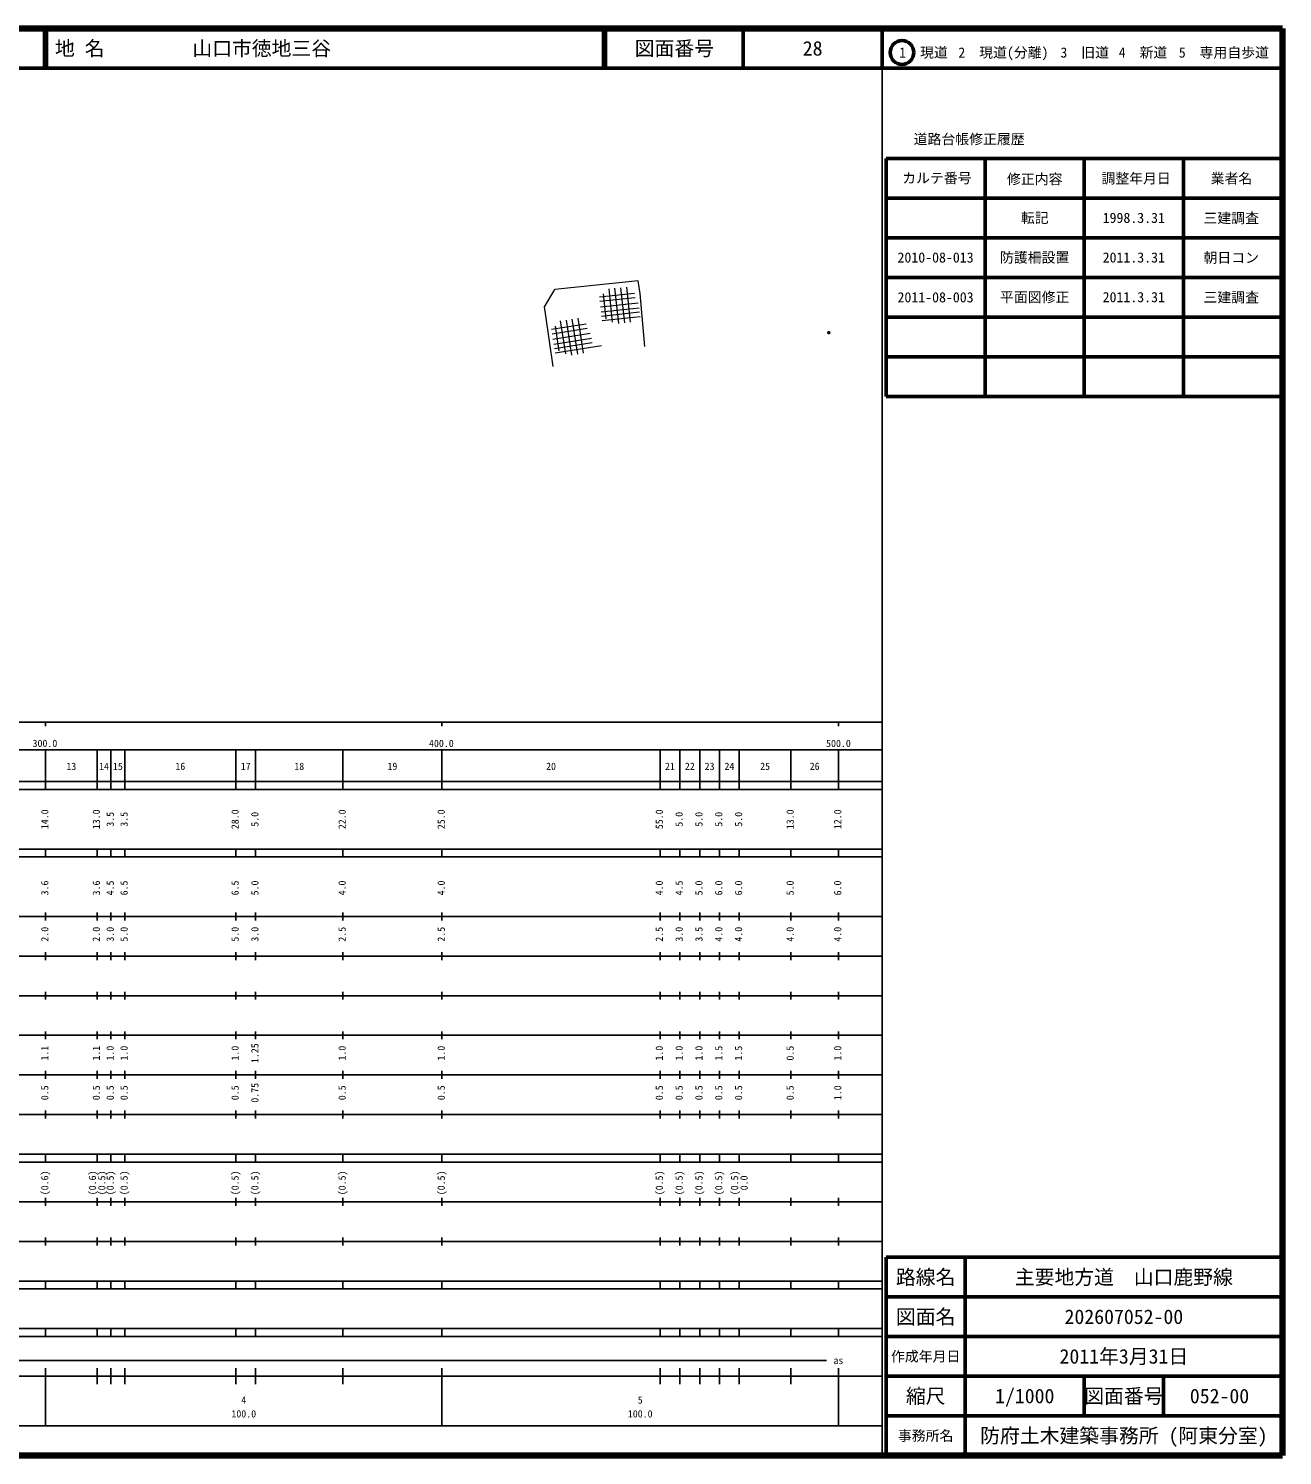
# Model space of a CAD drawing. Units: millimetres on the paper, with parts at other scales. Extents: x 40 to 680, y 20 to 380.
# Drawn here: x 363.7 to 680, y 20 to 380 of the extents above; entities that cross this region are included whole.
import ezdxf
from ezdxf.enums import TextEntityAlignment as Align

# ---------------------------------------------------------------- set-up
doc = ezdxf.new("R2010")
doc.units = ezdxf.units.MM
doc.header["$PDMODE"] = 32
doc.header["$PDSIZE"] = 0.5
for name, color, linetype, lineweight in [('M-BGD', 7, 'Continuous', 13), ('M-TTL', 2, 'Continuous', 140), ('M-TTL-BAND', 7, 'Continuous', 25), ('M-TTL-FRAM', 2, 'Continuous', 50), ('M-TTL-LINE', 7, 'Continuous', 50)]:
    doc.layers.add(name, color=color, linetype=linetype, lineweight=lineweight)
doc.layers.add('M-OTRS', color=6, linetype='Continuous')
doc.layers.add('M-TTL-TXT', color=7, linetype='Continuous')
doc.styles.add('ＭＳ ゴシック', font='')
doc.styles.get('ＭＳ ゴシック').set_extended_font_data('MS Gothic')

msp = doc.modelspace()

# ---------------------------------------------------------------- linework, layer by layer
at = {"layer": 'M-BGD'}
for p, q in [((493.872, 309.778), (496.491, 314.202)), ((517.446, 316.319), (496.491, 314.202)), ((507.731, 312.311), (516.534, 313.259)), ((510.06, 314.297), (510.958, 305.962)), ((511.551, 314.458), (512.507, 305.582)), ((513.042, 314.619), (513.999, 305.743)), ((514.534, 314.78), (515.49, 305.904)), ((517.993, 313.125), (517.446, 316.319)), ((494.157, 307.492), (493.872, 309.778)), ((507.854, 311.177), (516.739, 312.134)), ((508, 309.813), (517.49, 310.836)), ((508.681, 313.088), (509.361, 306.782)), ((519.149, 299.817), (517.993, 313.125)), ((496.045, 294.714), (494.157, 307.492)), ((497.829, 306.225), (499.115, 297.941)), ((499.311, 306.455), (500.68, 297.633)), ((500.793, 306.685), (502.163, 297.863)), ((502.276, 306.915), (503.645, 298.093)), ((508.138, 308.536), (517.711, 309.568)), ((508.254, 307.457), (517.827, 308.489)), ((508.375, 306.333), (517.966, 307.367)), ((495.596, 304.132), (504.344, 305.49)), ((495.771, 303.004), (504.602, 304.375)), ((495.981, 301.65), (505.412, 303.113)), ((496.508, 304.953), (497.481, 298.685)), ((496.178, 300.38), (505.693, 301.857)), ((496.345, 299.308), (505.859, 300.785)), ((496.518, 298.191), (508.194, 300.003))]:
    msp.add_line(p, q, dxfattribs=at)
at = {"layer": 'M-OTRS'}
msp.add_point((565.561, 303.269), dxfattribs=at)
at = {"layer": 'M-TTL'}
for p, q in [((680, 380), (40, 380)), ((680, 20), (680, 380)), ((40, 20), (680, 20))]:
    msp.add_line(p, q, dxfattribs=at)
at = {"layer": 'M-TTL-BAND'}
for p, q in [((579, 20), (579, 370)), ((40, 205), (579, 205)), ((368, 205), (368, 204)), ((468, 205), (468, 204)), ((568, 205), (568, 204)), ((68, 198), (579, 198)), ((368, 188), (368, 198)), ((381, 188), (381, 198)), ((384.5, 188), (384.5, 198)), ((388, 188), (388, 198)), ((416, 188), (416, 198)), ((421, 188), (421, 198)), ((443, 188), (443, 198)), ((468, 188), (468, 198)), ((523, 188), (523, 198)), ((528, 188), (528, 198)), ((533, 188), (533, 198)), ((538, 188), (538, 198)), ((543, 188), (543, 198)), ((556, 188), (556, 198)), ((568, 188), (568, 198)), ((40, 190), (579, 190)), ((40, 188), (579, 188)), ((40, 173), (579, 173)), ((368, 171), (368, 173)), ((381, 171), (381, 173)), ((384.5, 171), (384.5, 173)), ((388, 171), (388, 173)), ((416, 171), (416, 173)), ((421, 171), (421, 173)), ((443, 171), (443, 173)), ((468, 171), (468, 173)), ((523, 171), (523, 173)), ((528, 171), (528, 173)), ((533, 171), (533, 173)), ((538, 171), (538, 173)), ((543, 171), (543, 173)), ((556, 171), (556, 173)), ((568, 171), (568, 173)), ((40, 171), (579, 171)), ((40, 156), (579, 156)), ((368, 155), (368, 157)), ((381, 155), (381, 157)), ((384.5, 155), (384.5, 157)), ((388, 155), (388, 157)), ((416, 155), (416, 157)), ((421, 155), (421, 157)), ((443, 155), (443, 157)), ((468, 155), (468, 157)), ((523, 155), (523, 157)), ((528, 155), (528, 157)), ((533, 155), (533, 157)), ((538, 155), (538, 157)), ((543, 155), (543, 157)), ((556, 155), (556, 157)), ((568, 155), (568, 157)), ((46, 146), (579, 146)), ((368, 145), (368, 147)), ((381, 145), (381, 147)), ((384.5, 145), (384.5, 147)), ((388, 145), (388, 147)), ((416, 145), (416, 147)), ((421, 145), (421, 147)), ((443, 145), (443, 147)), ((468, 145), (468, 147)), ((523, 145), (523, 147)), ((528, 145), (528, 147)), ((533, 145), (533, 147)), ((538, 145), (538, 147)), ((543, 145), (543, 147)), ((556, 145), (556, 147)), ((568, 145), (568, 147)), ((368, 135), (368, 137)), ((381, 135), (381, 137)), ((384.5, 135), (384.5, 137)), ((388, 135), (388, 137)), ((416, 135), (416, 137)), ((421, 135), (421, 137)), ((443, 135), (443, 137)), ((468, 135), (468, 137)), ((523, 135), (523, 137)), ((528, 135), (528, 137)), ((533, 135), (533, 137)), ((538, 135), (538, 137)), ((543, 135), (543, 137)), ((556, 135), (556, 137)), ((568, 135), (568, 137)), ((52, 136), (579, 136)), ((46, 126), (579, 126)), ((368, 125), (368, 127)), ((381, 125), (381, 127)), ((384.5, 125), (384.5, 127)), ((388, 125), (388, 127)), ((416, 125), (416, 127)), ((421, 125), (421, 127)), ((443, 125), (443, 127)), ((468, 125), (468, 127)), ((523, 125), (523, 127)), ((528, 125), (528, 127)), ((533, 125), (533, 127)), ((538, 125), (538, 127)), ((543, 125), (543, 127)), ((556, 125), (556, 127)), ((568, 125), (568, 127)), ((52, 116), (579, 116)), ((368, 115), (368, 117)), ((381, 115), (381, 117)), ((384.5, 115), (384.5, 117)), ((388, 115), (388, 117)), ((416, 115), (416, 117)), ((421, 115), (421, 117)), ((443, 115), (443, 117)), ((468, 115), (468, 117)), ((523, 115), (523, 117)), ((528, 115), (528, 117)), ((533, 115), (533, 117)), ((538, 115), (538, 117)), ((543, 115), (543, 117)), ((556, 115), (556, 117)), ((568, 115), (568, 117)), ((46, 106), (579, 106)), ((368, 105), (368, 107)), ((381, 105), (381, 107)), ((384.5, 105), (384.5, 107)), ((388, 105), (388, 107)), ((416, 105), (416, 107)), ((421, 105), (421, 107)), ((443, 105), (443, 107)), ((468, 105), (468, 107)), ((523, 105), (523, 107)), ((528, 105), (528, 107)), ((533, 105), (533, 107)), ((538, 105), (538, 107)), ((543, 105), (543, 107)), ((556, 105), (556, 107)), ((568, 105), (568, 107)), ((40, 96), (579, 96)), ((40, 94), (579, 94)), ((368, 94), (368, 96)), ((381, 94), (381, 96)), ((384.5, 94), (384.5, 96)), ((388, 94), (388, 96)), ((416, 94), (416, 96)), ((421, 94), (421, 96)), ((443, 94), (443, 96)), ((468, 94), (468, 96)), ((523, 94), (523, 96)), ((528, 94), (528, 96)), ((533, 94), (533, 96)), ((538, 94), (538, 96)), ((543, 94), (543, 96)), ((556, 94), (556, 96)), ((568, 94), (568, 96)), ((49, 84), (579, 84)), ((368, 83), (368, 85)), ((381, 83), (381, 85)), ((384.5, 83), (384.5, 85)), ((388, 83), (388, 85)), ((416, 83), (416, 85)), ((421, 83), (421, 85)), ((443, 83), (443, 85)), ((468, 83), (468, 85)), ((523, 83), (523, 85)), ((528, 83), (528, 85)), ((533, 83), (533, 85)), ((538, 83), (538, 85)), ((543, 83), (543, 85)), ((556, 83), (556, 85)), ((568, 83), (568, 85)), ((40, 74), (579, 74)), ((368, 73), (368, 75)), ((381, 73), (381, 75)), ((384.5, 73), (384.5, 75)), ((388, 73), (388, 75)), ((416, 73), (416, 75)), ((421, 73), (421, 75)), ((443, 73), (443, 75)), ((468, 73), (468, 75)), ((523, 73), (523, 75)), ((528, 73), (528, 75)), ((533, 73), (533, 75)), ((538, 73), (538, 75)), ((543, 73), (543, 75)), ((556, 73), (556, 75)), ((568, 73), (568, 75)), ((40, 64), (579, 64)), ((40, 62), (579, 62)), ((368, 62), (368, 64)), ((381, 62), (381, 64)), ((384.5, 62), (384.5, 64)), ((388, 62), (388, 64)), ((416, 62), (416, 64)), ((421, 62), (421, 64)), ((443, 62), (443, 64)), ((468, 62), (468, 64)), ((523, 62), (523, 64)), ((528, 62), (528, 64)), ((533, 62), (533, 64)), ((538, 62), (538, 64)), ((543, 62), (543, 64)), ((556, 62), (556, 64)), ((568, 62), (568, 64)), ((40, 52), (579, 52)), ((368, 50), (368, 52)), ((381, 50), (381, 52)), ((384.5, 50), (384.5, 52)), ((388, 50), (388, 52)), ((416, 50), (416, 52)), ((421, 50), (421, 52)), ((443, 50), (443, 52)), ((468, 50), (468, 52)), ((523, 50), (523, 52)), ((528, 50), (528, 52)), ((533, 50), (533, 52)), ((538, 50), (538, 52)), ((543, 50), (543, 52)), ((556, 50), (556, 52)), ((568, 50), (568, 52)), ((40, 50), (579, 50)), ((71, 44), (565, 44)), ((40, 40), (579, 40)), ((368, 27.5), (368, 42)), ((381, 38), (381, 42)), ((384.5, 38), (384.5, 42)), ((388, 38), (388, 42)), ((416, 38), (416, 42)), ((421, 38), (421, 42)), ((443, 38), (443, 42)), ((468, 27.5), (468, 42)), ((523, 38), (523, 42)), ((528, 38), (528, 42)), ((533, 38), (533, 42)), ((538, 38), (538, 42)), ((543, 38), (543, 42)), ((556, 38), (556, 42)), ((568, 27.5), (568, 42)), ((68, 27.5), (579, 27.5))]:
    msp.add_line(p, q, dxfattribs=at)
at = {"layer": 'M-TTL-FRAM'}
for p, q in [((580, 347.197), (580, 287.197)), ((580, 347.197), (680, 347.197)), ((580, 287.197), (680, 287.197)), ((680, 70), (580, 70)), ((580, 70), (580, 20))]:
    msp.add_line(p, q, dxfattribs=at)
at = {"layer": 'M-TTL-LINE'}
for p, q in [((367.75, 380), (367.75, 370)), ((368.25, 380), (368.25, 370)), ((508.747, 380), (508.747, 370)), ((509.247, 380), (509.247, 370)), ((543.997, 380), (543.997, 370)), ((579, 380), (579, 370)), ((40, 370), (680, 370)), ((605, 347.197), (605, 287.197)), ((630, 347.197), (630, 287.197)), ((655, 347.197), (655, 287.197)), ((580, 337.197), (680, 337.197)), ((580, 327.197), (680, 327.197)), ((580, 317.197), (680, 317.197)), ((580, 307.197), (680, 307.197)), ((580, 297.197), (680, 297.197)), ((600, 70), (600, 20)), ((680, 60), (580, 60)), ((680, 50), (580, 50)), ((680, 40), (580, 40)), ((630, 40), (630, 30)), ((650, 40), (650, 30)), ((680, 30), (580, 30))]:
    msp.add_line(p, q, dxfattribs=at)
msp.add_circle((584.031, 373.958), 3, dxfattribs=at)

# ---------------------------------------------------------------- texts
at = {"layer": 'M-TTL-BAND', "style": 'ＭＳ ゴシック'}
for s, p in [('300.0', (367.844, 198.195)), ('400.0', (467.844, 198.195)), ('500.0', (568, 198.195)), ('13', (374.5, 192.405)), ('14', (382.75, 192.405)), ('15', (386.25, 192.405)), ('16', (402, 192.405)), ('17', (418.5, 192.405)), ('18', (432, 192.405)), ('19', (455.5, 192.405)), ('20', (495.5, 192.405)), ('21', (525.5, 192.405)), ('22', (530.5, 192.405)), ('23', (535.5, 192.405)), ('24', (540.5, 192.405)), ('25', (549.5, 192.405)), ('26', (562, 192.405)), ('as', (568, 42.5)), ('4', (418, 32.523)), ('5', (518, 32.523)), ('100.0', (418, 29.033)), ('100.0', (518, 29.033))]:
    msp.add_text(s, height=1.833, dxfattribs=at).set_placement(p, align=Align.BOTTOM_CENTER)
for s, p in [('14.0', (369.264, 180.5)), ('13.0', (382.264, 180.5)), ('3.5', (385.764, 180.5)), ('3.5', (389.264, 180.5)), ('28.0', (417.264, 180.5)), ('5.0', (422.264, 180.5)), ('22.0', (444.264, 180.5)), ('25.0', (469.264, 180.5)), ('55.0', (524.264, 180.5)), ('5.0', (529.264, 180.5)), ('5.0', (534.264, 180.5)), ('5.0', (539.264, 180.5)), ('5.0', (544.264, 180.5)), ('13.0', (557.264, 180.5)), ('12.0', (569.264, 180.5)), ('3.6', (369.264, 163.174)), ('3.6', (382.264, 163.174)), ('4.5', (385.764, 163.174)), ('6.5', (389.264, 163.174)), ('6.5', (417.264, 163.174)), ('5.0', (422.264, 163.174)), ('4.0', (444.264, 163.174)), ('4.0', (469.264, 163.174)), ('4.0', (524.264, 163.174)), ('4.5', (529.264, 163.174)), ('5.0', (534.264, 163.174)), ('6.0', (539.264, 163.174)), ('6.0', (544.264, 163.174)), ('5.0', (557.264, 163.174)), ('6.0', (569.264, 163.174)), ('2.0', (369.264, 151.5)), ('2.0', (382.264, 151.5)), ('3.0', (385.764, 151.5)), ('5.0', (389.264, 151.5)), ('5.0', (417.264, 151.5)), ('3.0', (422.264, 151.5)), ('2.5', (444.264, 151.5)), ('2.5', (469.264, 151.5)), ('2.5', (524.264, 151.5)), ('3.0', (529.264, 151.5)), ('3.5', (534.264, 151.5)), ('4.0', (539.264, 151.5)), ('4.0', (544.264, 151.5)), ('4.0', (557.264, 151.5)), ('4.0', (569.264, 151.5)), ('1.1', (369.264, 121.5)), ('1.1', (382.264, 121.5)), ('1.0', (385.764, 121.5)), ('1.0', (389.264, 121.5)), ('1.0', (417.264, 121.5)), ('1.25', (422.264, 121.5)), ('1.0', (444.264, 121.5)), ('1.0', (469.264, 121.5)), ('1.0', (524.264, 121.5)), ('1.0', (529.264, 121.5)), ('1.0', (534.264, 121.5)), ('1.5', (539.264, 121.5)), ('1.5', (544.264, 121.5)), ('0.5', (557.264, 121.5)), ('1.0', (569.264, 121.5)), ('0.5', (369.264, 111.5)), ('0.5', (382.264, 111.5)), ('0.5', (385.764, 111.5)), ('0.5', (389.264, 111.5)), ('0.5', (417.264, 111.5)), ('0.75', (422.264, 111.5)), ('0.5', (444.264, 111.5)), ('0.5', (469.264, 111.5)), ('0.5', (524.264, 111.5)), ('0.5', (529.264, 111.5)), ('0.5', (534.264, 111.5)), ('0.5', (539.264, 111.5)), ('0.5', (544.264, 111.5)), ('0.5', (557.264, 111.5)), ('1.0', (569.264, 111.5)), ('(0.6)', (369.264, 88.764)), ('(0.6)', (381.264, 88.764)), ('(0.5)', (383.634, 88.764)), ('(0.5)', (385.764, 88.764)), ('(0.5)', (389.264, 88.764)), ('(0.5)', (417.264, 88.764)), ('(0.5)', (422.264, 88.764)), ('(0.5)', (444.264, 88.764)), ('(0.5)', (469.264, 88.764)), ('(0.5)', (524.264, 88.764)), ('(0.5)', (529.264, 88.764)), ('(0.5)', (534.264, 88.764)), ('(0.5)', (539.264, 88.764)), ('(0.5)', (543.264, 88.764)), ('0.0', (545.634, 88.764))]:
    msp.add_text(s, height=1.833, rotation=90, dxfattribs=at).set_placement(p, align=Align.BOTTOM_CENTER)
at = {"layer": 'M-TTL-TXT', "style": 'ＭＳ ゴシック'}
for s, p in [('地 名', (370.38, 375)), ('山口市徳地三谷', (405.024, 375))]:
    msp.add_text(s, height=3.666, dxfattribs=at).set_placement(p, align=Align.MIDDLE_LEFT)
for s, height, p in [('図面番号', 3.666, (526.622, 375)), ('28', 3.666, (561.497, 375)), ('1\u3000現道', 2.566, (589.448, 373.958)), ('2\u3000現道(分離)', 2.566, (609.619, 373.958)), ('3\u3000旧道', 2.566, (630.121, 373.958)), ('4\u3000新道', 2.566, (644.824, 373.958)), ('5\u3000専用自歩道', 2.566, (665.228, 373.958)), ('道路台帳修正履歴', 2.566, (600.968, 352.113)), ('カルテ番号', 2.566, (592.839, 342.277)), ('修正内容', 2.566, (617.509, 342.023)), ('調整年月日', 2.566, (643.089, 342.197)), ('業者名', 2.566, (667.134, 342.197)), ('転記', 2.566, (617.5, 332.245)), ('1998.3.31', 2.566, (642.5, 332.245)), ('三建調査', 2.566, (667.077, 332.189)), ('2010-08-013', 2.566, (592.5, 322.245)), ('防護柵設置', 2.566, (617.5, 322.245)), ('2011.3.31', 2.566, (642.5, 322.245)), ('朝日コン', 2.566, (667.077, 322.189)), ('2011-08-003', 2.566, (592.5, 312.197)), ('平面図修正', 2.566, (617.5, 312.245)), ('2011.3.31', 2.566, (642.5, 312.245)), ('三建調査', 2.566, (667.077, 312.189)), ('路線名', 3.666, (590, 65)), ('路線名', 3.666, (590, 65)), ('主要地方道\u3000山口鹿野線', 3.666, (640, 65)), ('図面名', 3.666, (590, 55)), ('図面名', 3.666, (590, 55)), ('202607052-00', 3.666, (640, 55)), ('2011年3月31日', 3.666, (640, 45)), ('作成年月日', 2.566, (590, 45)), ('作成年月日', 2.566, (590, 45)), ('縮尺', 3.666, (590, 35)), ('縮尺', 3.666, (590, 35)), ('1/1000', 3.666, (615, 35)), ('図面番号', 3.666, (640, 35)), ('図面番号', 3.666, (640, 35)), ('052-00', 3.666, (664.125, 35)), ('事務所名', 2.566, (590, 25)), ('事務所名', 2.566, (590, 25)), ('防府土木建築事務所 (阿東分室)', 3.666, (640, 25))]:
    msp.add_text(s, height=height, dxfattribs=at).set_placement(p, align=Align.MIDDLE_CENTER)

doc.saveas('drawing.dxf')
